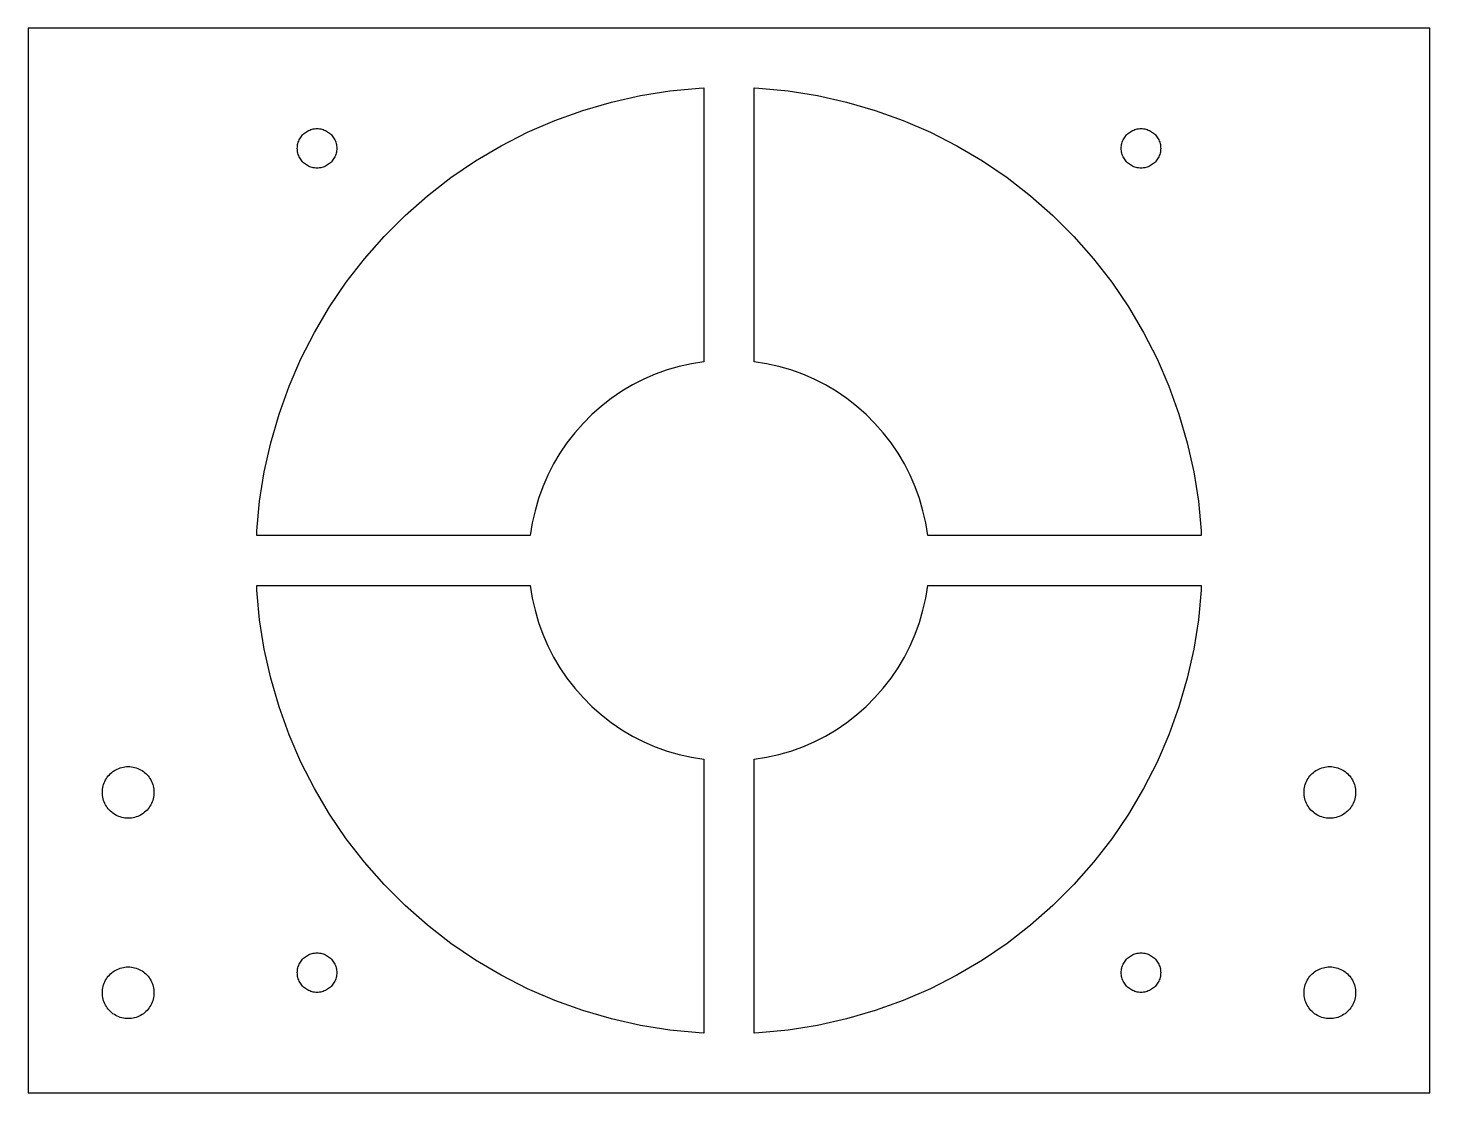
# Model space of a CAD drawing. Extents: x -89 to 272, y -68 to 68.
# Drawn here: x -88.9 to 88.9, y -67.5 to 67.5 of the extents above; entities that cross this region are included whole.
import ezdxf

# ---------------------------------------------------------------- set-up
doc = ezdxf.new("R2010")
doc.units = 0
doc.layers.get('0').update_dxf_attribs({"color": 1})

msp = doc.modelspace()

# ---------------------------------------------------------------- linework, layer by layer
at = {"color": 1}
for p, q in [((88.9, 67.5), (-88.9, 67.5)), ((-88.9, 67.5), (-88.9, -67.5)), ((88.9, -67.5), (88.9, 67.5)), ((-14.9214, 58.115), (-11.2429, 58.9372)), ((-11.2429, 58.9372), (-7.51999, 59.5269)), ((-7.51999, 59.5269), (-3.76743, 59.8816)), ((-3.76743, 59.8816), (-3.17499, 59.9002)), ((-3.17499, 59.9002), (-3.17499, 25.2005)), ((3.17499, 25.2005), (3.17499, 59.9002)), ((3.17499, 59.9002), (3.76743, 59.8816)), ((3.76743, 59.8816), (7.51999, 59.5269)), ((7.51999, 59.5269), (11.2429, 58.9372)), ((11.2429, 58.9372), (14.9214, 58.115)), ((-22.0875, 55.7866), (-18.541, 57.0634)), ((-18.541, 57.0634), (-14.9214, 58.115)), ((14.9214, 58.115), (18.541, 57.0634)), ((18.541, 57.0634), (22.0875, 55.7866)), ((-25.5468, 54.2896), (-22.0875, 55.7866)), ((22.0875, 55.7866), (25.5468, 54.2896)), ((-54.5121, 53.3144), (-54.4408, 53.4544)), ((-54.4408, 53.4544), (-54.3608, 53.5896)), ((-54.3608, 53.5896), (-54.2725, 53.7195)), ((-54.2725, 53.7195), (-54.1763, 53.8436)), ((-54.1763, 53.8436), (-54.0724, 53.9614)), ((-54.0724, 53.9614), (-53.9614, 54.0724)), ((-53.9614, 54.0724), (-53.8436, 54.1763)), ((-53.8436, 54.1763), (-53.7195, 54.2725)), ((-53.7195, 54.2725), (-53.5896, 54.3608)), ((-53.5896, 54.3608), (-53.4544, 54.4408)), ((-53.4544, 54.4408), (-53.3144, 54.5121)), ((-53.3144, 54.5121), (-53.1703, 54.5744)), ((-53.1703, 54.5744), (-53.0225, 54.6276)), ((-53.0225, 54.6276), (-52.8717, 54.6714)), ((-52.8717, 54.6714), (-52.7184, 54.7057)), ((-52.7184, 54.7057), (-52.5633, 54.7303)), ((-52.5633, 54.7303), (-52.407, 54.7451)), ((-52.407, 54.7451), (-52.25, 54.75)), ((-52.25, 54.75), (-52.093, 54.7451)), ((-52.093, 54.7451), (-51.9367, 54.7303)), ((-51.9367, 54.7303), (-51.7815, 54.7057)), ((-51.7815, 54.7057), (-51.6283, 54.6714)), ((-51.6283, 54.6714), (-51.4774, 54.6276)), ((-51.4774, 54.6276), (-51.3297, 54.5744)), ((-51.3297, 54.5744), (-51.1855, 54.5121)), ((-51.1855, 54.5121), (-51.0456, 54.4408)), ((-51.0456, 54.4408), (-50.9104, 54.3608)), ((-50.9104, 54.3608), (-50.7805, 54.2725)), ((-50.7805, 54.2725), (-50.6564, 54.1763)), ((-50.6564, 54.1763), (-50.5386, 54.0724)), ((-50.5386, 54.0724), (-50.4276, 53.9614)), ((-50.4276, 53.9614), (-50.3237, 53.8436)), ((-50.3237, 53.8436), (-50.2274, 53.7195)), ((-50.2274, 53.7195), (-50.1392, 53.5896)), ((-50.1392, 53.5896), (-50.0592, 53.4544)), ((-50.0592, 53.4544), (-49.9879, 53.3144)), ((-28.9052, 52.5784), (-25.5468, 54.2896)), ((25.5468, 54.2896), (28.9052, 52.5784)), ((49.9879, 53.3144), (50.0592, 53.4544)), ((50.0592, 53.4544), (50.1392, 53.5896)), ((50.1392, 53.5896), (50.2274, 53.7195)), ((50.2274, 53.7195), (50.3237, 53.8436)), ((50.3237, 53.8436), (50.4276, 53.9614)), ((50.4276, 53.9614), (50.5386, 54.0724)), ((50.5386, 54.0724), (50.6564, 54.1763)), ((50.6564, 54.1763), (50.7805, 54.2725)), ((50.7805, 54.2725), (50.9104, 54.3608)), ((50.9104, 54.3608), (51.0456, 54.4408)), ((51.0456, 54.4408), (51.1855, 54.5121)), ((51.1855, 54.5121), (51.3297, 54.5744)), ((51.3297, 54.5744), (51.4774, 54.6276)), ((51.4774, 54.6276), (51.6283, 54.6714)), ((51.6283, 54.6714), (51.7815, 54.7057)), ((51.7815, 54.7057), (51.9367, 54.7303)), ((51.9367, 54.7303), (52.093, 54.7451)), ((52.093, 54.7451), (52.25, 54.75)), ((52.25, 54.75), (52.407, 54.7451)), ((52.407, 54.7451), (52.5633, 54.7303)), ((52.5633, 54.7303), (52.7184, 54.7057)), ((52.7184, 54.7057), (52.8717, 54.6714)), ((52.8717, 54.6714), (53.0225, 54.6276)), ((53.0225, 54.6276), (53.1703, 54.5744)), ((53.1703, 54.5744), (53.3144, 54.5121)), ((53.3144, 54.5121), (53.4544, 54.4408)), ((53.4544, 54.4408), (53.5896, 54.3608)), ((53.5896, 54.3608), (53.7195, 54.2725)), ((53.7195, 54.2725), (53.8436, 54.1763)), ((53.8436, 54.1763), (53.9614, 54.0724)), ((53.9614, 54.0724), (54.0724, 53.9614)), ((54.0724, 53.9614), (54.1763, 53.8436)), ((54.1763, 53.8436), (54.2725, 53.7195)), ((54.2725, 53.7195), (54.3608, 53.5896)), ((54.3608, 53.5896), (54.4408, 53.4544)), ((54.4408, 53.4544), (54.5121, 53.3144)), ((-54.75, 52.25), (-54.7451, 52.407)), ((-54.7451, 52.093), (-54.75, 52.25)), ((-54.7451, 52.407), (-54.7303, 52.5633)), ((-54.7303, 51.9367), (-54.7451, 52.093)), ((-54.7303, 52.5633), (-54.7057, 52.7184)), ((-54.7057, 51.7815), (-54.7303, 51.9367)), ((-54.7057, 52.7184), (-54.6714, 52.8717)), ((-54.6714, 51.6283), (-54.7057, 51.7815)), ((-54.6714, 52.8717), (-54.6276, 53.0225)), ((-54.6276, 51.4774), (-54.6714, 51.6283)), ((-54.6276, 53.0225), (-54.5744, 53.1703)), ((-54.5744, 53.1703), (-54.5121, 53.3144)), ((-49.9879, 53.3144), (-49.9256, 53.1703)), ((-49.9256, 53.1703), (-49.8723, 53.0225)), ((-49.8723, 53.0225), (-49.8285, 52.8717)), ((-49.8285, 51.6283), (-49.8723, 51.4774)), ((-49.8285, 52.8717), (-49.7943, 52.7184)), ((-49.7943, 51.7815), (-49.8285, 51.6283)), ((-49.7943, 52.7184), (-49.7697, 52.5633)), ((-49.7697, 51.9367), (-49.7943, 51.7815)), ((-49.7697, 52.5633), (-49.7549, 52.407)), ((-49.7549, 52.093), (-49.7697, 51.9367)), ((-49.7549, 52.407), (-49.75, 52.25)), ((-49.75, 52.25), (-49.7549, 52.093)), ((-32.1496, 50.6597), (-28.9052, 52.5784)), ((28.9052, 52.5784), (32.1496, 50.6597)), ((49.75, 52.25), (49.7549, 52.407)), ((49.7549, 52.093), (49.75, 52.25)), ((49.7549, 52.407), (49.7697, 52.5633)), ((49.7697, 51.9367), (49.7549, 52.093)), ((49.7697, 52.5633), (49.7943, 52.7184)), ((49.7943, 51.7815), (49.7697, 51.9367)), ((49.7943, 52.7184), (49.8285, 52.8717)), ((49.8285, 51.6283), (49.7943, 51.7815)), ((49.8285, 52.8717), (49.8723, 53.0225)), ((49.8723, 51.4774), (49.8285, 51.6283)), ((49.8723, 53.0225), (49.9256, 53.1703)), ((49.9256, 53.1703), (49.9879, 53.3144)), ((54.5121, 53.3144), (54.5744, 53.1703)), ((54.5744, 53.1703), (54.6276, 53.0225)), ((54.6276, 53.0225), (54.6714, 52.8717)), ((54.6714, 51.6283), (54.6276, 51.4774)), ((54.6714, 52.8717), (54.7057, 52.7184)), ((54.7057, 51.7815), (54.6714, 51.6283)), ((54.7057, 52.7184), (54.7303, 52.5633)), ((54.7303, 51.9367), (54.7057, 51.7815)), ((54.7303, 52.5633), (54.7451, 52.407)), ((54.7451, 52.093), (54.7303, 51.9367)), ((54.7451, 52.407), (54.75, 52.25)), ((54.75, 52.25), (54.7451, 52.093)), ((-54.5744, 51.3297), (-54.6276, 51.4774)), ((-54.5121, 51.1855), (-54.5744, 51.3297)), ((-54.4408, 51.0456), (-54.5121, 51.1855)), ((-54.3608, 50.9104), (-54.4408, 51.0456)), ((-54.2725, 50.7805), (-54.3608, 50.9104)), ((-54.1763, 50.6564), (-54.2725, 50.7805)), ((-54.0724, 50.5386), (-54.1763, 50.6564)), ((-53.9614, 50.4276), (-54.0724, 50.5386)), ((-53.8436, 50.3237), (-53.9614, 50.4276)), ((-53.7195, 50.2274), (-53.8436, 50.3237)), ((-53.5896, 50.1392), (-53.7195, 50.2274)), ((-53.4544, 50.0592), (-53.5896, 50.1392)), ((-53.3144, 49.9879), (-53.4544, 50.0592)), ((-53.1703, 49.9256), (-53.3144, 49.9879)), ((-53.0225, 49.8723), (-53.1703, 49.9256)), ((-52.8717, 49.8285), (-53.0225, 49.8723)), ((-52.7184, 49.7943), (-52.8717, 49.8285)), ((-52.5633, 49.7697), (-52.7184, 49.7943)), ((-51.7815, 49.7943), (-51.9367, 49.7697)), ((-51.6283, 49.8285), (-51.7815, 49.7943)), ((-51.4774, 49.8723), (-51.6283, 49.8285)), ((-51.3297, 49.9256), (-51.4774, 49.8723)), ((-51.1855, 49.9879), (-51.3297, 49.9256)), ((-51.0456, 50.0592), (-51.1855, 49.9879)), ((-50.9104, 50.1392), (-51.0456, 50.0592)), ((-50.7805, 50.2274), (-50.9104, 50.1392)), ((-50.6564, 50.3237), (-50.7805, 50.2274)), ((-50.5386, 50.4276), (-50.6564, 50.3237)), ((-50.4276, 50.5386), (-50.5386, 50.4276)), ((-50.3237, 50.6564), (-50.4276, 50.5386)), ((-50.2274, 50.7805), (-50.3237, 50.6564)), ((-50.1392, 50.9104), (-50.2274, 50.7805)), ((-50.0592, 51.0456), (-50.1392, 50.9104)), ((-49.9879, 51.1855), (-50.0592, 51.0456)), ((-49.9256, 51.3297), (-49.9879, 51.1855)), ((-49.8723, 51.4774), (-49.9256, 51.3297)), ((-35.2671, 48.541), (-32.1496, 50.6597)), ((32.1496, 50.6597), (35.2671, 48.541)), ((49.9256, 51.3297), (49.8723, 51.4774)), ((49.9879, 51.1855), (49.9256, 51.3297)), ((50.0592, 51.0456), (49.9879, 51.1855)), ((50.1392, 50.9104), (50.0592, 51.0456)), ((50.2274, 50.7805), (50.1392, 50.9104)), ((50.3237, 50.6564), (50.2274, 50.7805)), ((50.4276, 50.5386), (50.3237, 50.6564)), ((50.5386, 50.4276), (50.4276, 50.5386)), ((50.6564, 50.3237), (50.5386, 50.4276)), ((50.7805, 50.2274), (50.6564, 50.3237)), ((50.9104, 50.1392), (50.7805, 50.2274)), ((51.0456, 50.0592), (50.9104, 50.1392)), ((51.1855, 49.9879), (51.0456, 50.0592)), ((51.3297, 49.9256), (51.1855, 49.9879)), ((51.4774, 49.8723), (51.3297, 49.9256)), ((51.6283, 49.8285), (51.4774, 49.8723)), ((51.7815, 49.7943), (51.6283, 49.8285)), ((51.9367, 49.7697), (51.7815, 49.7943)), ((52.7184, 49.7943), (52.5633, 49.7697)), ((52.8717, 49.8285), (52.7184, 49.7943)), ((53.0225, 49.8723), (52.8717, 49.8285)), ((53.1703, 49.9256), (53.0225, 49.8723)), ((53.3144, 49.9879), (53.1703, 49.9256)), ((53.4544, 50.0592), (53.3144, 49.9879)), ((53.5896, 50.1392), (53.4544, 50.0592)), ((53.7195, 50.2274), (53.5896, 50.1392)), ((53.8436, 50.3237), (53.7195, 50.2274)), ((53.9614, 50.4276), (53.8436, 50.3237)), ((54.0724, 50.5386), (53.9614, 50.4276)), ((54.1763, 50.6564), (54.0724, 50.5386)), ((54.2725, 50.7805), (54.1763, 50.6564)), ((54.3608, 50.9104), (54.2725, 50.7805)), ((54.4408, 51.0456), (54.3608, 50.9104)), ((54.5121, 51.1855), (54.4408, 51.0456)), ((54.5744, 51.3297), (54.5121, 51.1855)), ((54.6276, 51.4774), (54.5744, 51.3297)), ((-52.407, 49.7549), (-52.5633, 49.7697)), ((-52.25, 49.75), (-52.407, 49.7549)), ((-52.093, 49.7549), (-52.25, 49.75)), ((-51.9367, 49.7697), (-52.093, 49.7549)), ((-38.2454, 46.2308), (-35.2671, 48.541)), ((35.2671, 48.541), (38.2454, 46.2308)), ((52.093, 49.7549), (51.9367, 49.7697)), ((52.25, 49.75), (52.093, 49.7549)), ((52.407, 49.7549), (52.25, 49.75)), ((52.5633, 49.7697), (52.407, 49.7549)), ((-41.0728, 43.7381), (-38.2454, 46.2308)), ((38.2454, 46.2308), (41.0728, 43.7381)), ((-43.7381, 41.0728), (-41.0728, 43.7381)), ((41.0728, 43.7381), (43.7381, 41.0728)), ((-46.2308, 38.2454), (-43.7381, 41.0728)), ((43.7381, 41.0728), (46.2308, 38.2454)), ((-48.541, 35.2671), (-46.2308, 38.2454)), ((46.2308, 38.2454), (48.541, 35.2671)), ((-50.6597, 32.1496), (-48.541, 35.2671)), ((48.541, 35.2671), (50.6597, 32.1496)), ((-52.5784, 28.9052), (-50.6597, 32.1496)), ((50.6597, 32.1496), (52.5784, 28.9052)), ((-54.2896, 25.5468), (-52.5784, 28.9052)), ((52.5784, 28.9052), (54.2896, 25.5468)), ((-55.7866, 22.0875), (-54.2896, 25.5468)), ((-4.75948, 24.9501), (-6.31671, 24.602)), ((-3.18346, 25.1997), (-4.75948, 24.9501)), ((-3.17499, 25.2005), (-3.18346, 25.1997)), ((3.18346, 25.1997), (3.17499, 25.2005)), ((4.75948, 24.9501), (3.18346, 25.1997)), ((6.31671, 24.602), (4.75948, 24.9501)), ((54.2896, 25.5468), (55.7866, 22.0875)), ((-9.35036, 23.6163), (-10.8148, 22.9826)), ((-7.84903, 24.1568), (-9.35036, 23.6163)), ((-6.31671, 24.602), (-7.84903, 24.1568)), ((7.84903, 24.1568), (6.31671, 24.602)), ((9.35036, 23.6163), (7.84903, 24.1568)), ((10.8148, 22.9826), (9.35036, 23.6163)), ((-57.0634, 18.541), (-55.7866, 22.0875)), ((-13.61, 21.4459), (-14.9297, 20.549)), ((-12.2365, 22.2582), (-13.61, 21.4459)), ((-10.8148, 22.9826), (-12.2365, 22.2582)), ((12.2365, 22.2582), (10.8148, 22.9826)), ((13.61, 21.4459), (12.2365, 22.2582)), ((14.9297, 20.549), (13.61, 21.4459)), ((55.7866, 22.0875), (57.0634, 18.541)), ((-16.1906, 19.571), (-17.3875, 18.5158)), ((-14.9297, 20.549), (-16.1906, 19.571)), ((16.1906, 19.571), (14.9297, 20.549)), ((17.3875, 18.5158), (16.1906, 19.571)), ((-58.115, 14.9214), (-57.0634, 18.541)), ((-17.3875, 18.5158), (-18.5158, 17.3875)), ((18.5158, 17.3875), (17.3875, 18.5158)), ((57.0634, 18.541), (58.115, 14.9214)), ((-19.571, 16.1906), (-20.549, 14.9297)), ((-18.5158, 17.3875), (-19.571, 16.1906)), ((19.571, 16.1906), (18.5158, 17.3875)), ((20.549, 14.9297), (19.571, 16.1906)), ((-58.9372, 11.2429), (-58.115, 14.9214)), ((-20.549, 14.9297), (-21.4459, 13.61)), ((21.4459, 13.61), (20.549, 14.9297)), ((58.115, 14.9214), (58.9372, 11.2429)), ((-21.4459, 13.61), (-22.2582, 12.2365)), ((22.2582, 12.2365), (21.4459, 13.61)), ((-59.5269, 7.51999), (-58.9372, 11.2429)), ((-22.9826, 10.8148), (-23.6163, 9.35036)), ((-22.2582, 12.2365), (-22.9826, 10.8148)), ((22.9826, 10.8148), (22.2582, 12.2365)), ((23.6163, 9.35036), (22.9826, 10.8148)), ((58.9372, 11.2429), (59.5269, 7.51999)), ((-23.6163, 9.35036), (-24.1568, 7.84903)), ((24.1568, 7.84903), (23.6163, 9.35036)), ((-59.8816, 3.76743), (-59.5269, 7.51999)), ((-24.1568, 7.84903), (-24.602, 6.31671)), ((24.602, 6.31671), (24.1568, 7.84903)), ((59.5269, 7.51999), (59.8816, 3.76743)), ((-24.602, 6.31671), (-24.9501, 4.75948)), ((24.9501, 4.75948), (24.602, 6.31671)), ((-59.9002, 3.17499), (-59.8816, 3.76743)), ((-24.9501, 4.75948), (-25.1997, 3.18346)), ((25.1997, 3.18346), (24.9501, 4.75948)), ((59.8816, 3.76743), (59.9002, 3.17499)), ((-25.2005, 3.17499), (-59.9002, 3.17499)), ((-25.1997, 3.18346), (-25.2005, 3.17499)), ((25.2005, 3.17499), (25.1997, 3.18346)), ((59.9002, 3.17499), (25.2005, 3.17499)), ((-59.8816, -3.76743), (-59.9002, -3.17499)), ((-59.9002, -3.17499), (-25.2005, -3.17499)), ((-25.2005, -3.17499), (-25.1997, -3.18346)), ((-25.1997, -3.18346), (-24.9501, -4.75948)), ((24.9501, -4.75948), (25.1997, -3.18346)), ((25.1997, -3.18346), (25.2005, -3.17499)), ((25.2005, -3.17499), (59.9002, -3.17499)), ((59.9002, -3.17499), (59.8816, -3.76743)), ((-59.5269, -7.51999), (-59.8816, -3.76743)), ((-24.9501, -4.75948), (-24.602, -6.31671)), ((24.602, -6.31671), (24.9501, -4.75948)), ((59.8816, -3.76743), (59.5269, -7.51999)), ((-24.602, -6.31671), (-24.1568, -7.84903)), ((24.1568, -7.84903), (24.602, -6.31671)), ((-58.9372, -11.2429), (-59.5269, -7.51999)), ((-24.1568, -7.84903), (-23.6163, -9.35036)), ((23.6163, -9.35036), (24.1568, -7.84903)), ((59.5269, -7.51999), (58.9372, -11.2429)), ((-23.6163, -9.35036), (-22.9826, -10.8148)), ((22.9826, -10.8148), (23.6163, -9.35036)), ((-58.115, -14.9214), (-58.9372, -11.2429)), ((-22.9826, -10.8148), (-22.2582, -12.2365)), ((-22.2582, -12.2365), (-21.4459, -13.61)), ((21.4459, -13.61), (22.2582, -12.2365)), ((22.2582, -12.2365), (22.9826, -10.8148)), ((58.9372, -11.2429), (58.115, -14.9214)), ((-21.4459, -13.61), (-20.549, -14.9297)), ((20.549, -14.9297), (21.4459, -13.61)), ((-57.0634, -18.541), (-58.115, -14.9214)), ((-20.549, -14.9297), (-19.571, -16.1906)), ((19.571, -16.1906), (20.549, -14.9297)), ((58.115, -14.9214), (57.0634, -18.541)), ((-19.571, -16.1906), (-18.5158, -17.3875)), ((-18.5158, -17.3875), (-17.3875, -18.5158)), ((17.3875, -18.5158), (18.5158, -17.3875)), ((18.5158, -17.3875), (19.571, -16.1906)), ((-55.7866, -22.0875), (-57.0634, -18.541)), ((-17.3875, -18.5158), (-16.1906, -19.571)), ((16.1906, -19.571), (17.3875, -18.5158)), ((57.0634, -18.541), (55.7866, -22.0875)), ((-16.1906, -19.571), (-14.9297, -20.549)), ((-14.9297, -20.549), (-13.61, -21.4459)), ((13.61, -21.4459), (14.9297, -20.549)), ((14.9297, -20.549), (16.1906, -19.571)), ((-54.2896, -25.5468), (-55.7866, -22.0875)), ((-13.61, -21.4459), (-12.2365, -22.2582)), ((-12.2365, -22.2582), (-10.8148, -22.9826)), ((-10.8148, -22.9826), (-9.35036, -23.6163)), ((9.35036, -23.6163), (10.8148, -22.9826)), ((10.8148, -22.9826), (12.2365, -22.2582)), ((12.2365, -22.2582), (13.61, -21.4459)), ((55.7866, -22.0875), (54.2896, -25.5468)), ((-9.35036, -23.6163), (-7.84903, -24.1568)), ((-7.84903, -24.1568), (-6.31671, -24.602)), ((-6.31671, -24.602), (-4.75948, -24.9501)), ((4.75948, -24.9501), (6.31671, -24.602)), ((6.31671, -24.602), (7.84903, -24.1568)), ((7.84903, -24.1568), (9.35036, -23.6163)), ((-78.125, -26.7505), (-77.9548, -26.6348)), ((-77.9548, -26.6348), (-77.7777, -26.5301)), ((-77.7777, -26.5301), (-77.5944, -26.4367)), ((-77.5944, -26.4367), (-77.4056, -26.355)), ((-77.4056, -26.355), (-77.212, -26.2853)), ((-77.212, -26.2853), (-77.0145, -26.2279)), ((-77.0145, -26.2279), (-76.8137, -26.183)), ((-76.8137, -26.183), (-76.6105, -26.1508)), ((-76.6105, -26.1508), (-76.4056, -26.1315)), ((-76.4056, -26.1315), (-76.2, -26.125)), ((-76.2, -26.125), (-75.9944, -26.1315)), ((-75.9944, -26.1315), (-75.7895, -26.1508)), ((-75.7895, -26.1508), (-75.5863, -26.183)), ((-75.5863, -26.183), (-75.3855, -26.2279)), ((-75.3855, -26.2279), (-75.188, -26.2853)), ((-75.188, -26.2853), (-74.9944, -26.355)), ((-74.9944, -26.355), (-74.8056, -26.4367)), ((-74.8056, -26.4367), (-74.6223, -26.5301)), ((-74.6223, -26.5301), (-74.4452, -26.6348)), ((-74.4452, -26.6348), (-74.275, -26.7505)), ((-52.5784, -28.9052), (-54.2896, -25.5468)), ((-4.75948, -24.9501), (-3.18346, -25.1997)), ((-3.18346, -25.1997), (-3.17499, -25.2005)), ((-3.17499, -25.2005), (-3.17499, -59.9002)), ((3.17499, -25.2005), (3.18346, -25.1997)), ((3.17499, -59.9002), (3.17499, -25.2005)), ((3.18346, -25.1997), (4.75948, -24.9501)), ((54.2896, -25.5468), (52.5784, -28.9052)), ((74.275, -26.7505), (74.4452, -26.6348)), ((74.4452, -26.6348), (74.6223, -26.5301)), ((74.6223, -26.5301), (74.8056, -26.4367)), ((74.8056, -26.4367), (74.9944, -26.355)), ((74.9944, -26.355), (75.188, -26.2853)), ((75.188, -26.2853), (75.3855, -26.2279)), ((75.3855, -26.2279), (75.5863, -26.183)), ((75.5863, -26.183), (75.7895, -26.1508)), ((75.7895, -26.1508), (75.9944, -26.1315)), ((75.9944, -26.1315), (76.2, -26.125)), ((76.2, -26.125), (76.4056, -26.1315)), ((76.4056, -26.1315), (76.6105, -26.1508)), ((76.6105, -26.1508), (76.8137, -26.183)), ((76.8137, -26.183), (77.0145, -26.2279)), ((77.0145, -26.2279), (77.212, -26.2853)), ((77.212, -26.2853), (77.4056, -26.355)), ((77.4056, -26.355), (77.5944, -26.4367)), ((77.5944, -26.4367), (77.7777, -26.5301)), ((77.7777, -26.5301), (77.9548, -26.6348)), ((77.9548, -26.6348), (78.125, -26.7505)), ((-79.3721, -28.5855), (-79.3147, -28.388)), ((-79.3147, -28.388), (-79.245, -28.1944)), ((-79.245, -28.1944), (-79.1633, -28.0056)), ((-79.1633, -28.0056), (-79.0699, -27.8223)), ((-79.0699, -27.8223), (-78.9652, -27.6452)), ((-78.9652, -27.6452), (-78.8495, -27.475)), ((-78.8495, -27.475), (-78.7234, -27.3124)), ((-78.7234, -27.3124), (-78.5874, -27.1581)), ((-78.5874, -27.1581), (-78.4419, -27.0126)), ((-78.4419, -27.0126), (-78.2876, -26.8766)), ((-78.2876, -26.8766), (-78.125, -26.7505)), ((-74.275, -26.7505), (-74.1124, -26.8766)), ((-74.1124, -26.8766), (-73.9581, -27.0126)), ((-73.9581, -27.0126), (-73.8126, -27.1581)), ((-73.8126, -27.1581), (-73.6766, -27.3124)), ((-73.6766, -27.3124), (-73.5505, -27.475)), ((-73.5505, -27.475), (-73.4348, -27.6452)), ((-73.4348, -27.6452), (-73.3301, -27.8223)), ((-73.3301, -27.8223), (-73.2367, -28.0056)), ((-73.2367, -28.0056), (-73.155, -28.1944)), ((-73.155, -28.1944), (-73.0853, -28.388)), ((-73.0853, -28.388), (-73.0279, -28.5855)), ((73.0279, -28.5855), (73.0853, -28.388)), ((73.0853, -28.388), (73.155, -28.1944)), ((73.155, -28.1944), (73.2367, -28.0056)), ((73.2367, -28.0056), (73.3301, -27.8223)), ((73.3301, -27.8223), (73.4348, -27.6452)), ((73.4348, -27.6452), (73.5505, -27.475)), ((73.5505, -27.475), (73.6766, -27.3124)), ((73.6766, -27.3124), (73.8126, -27.1581)), ((73.8126, -27.1581), (73.9581, -27.0126)), ((73.9581, -27.0126), (74.1124, -26.8766)), ((74.1124, -26.8766), (74.275, -26.7505)), ((78.125, -26.7505), (78.2876, -26.8766)), ((78.2876, -26.8766), (78.4419, -27.0126)), ((78.4419, -27.0126), (78.5874, -27.1581)), ((78.5874, -27.1581), (78.7234, -27.3124)), ((78.7234, -27.3124), (78.8495, -27.475)), ((78.8495, -27.475), (78.9652, -27.6452)), ((78.9652, -27.6452), (79.0699, -27.8223)), ((79.0699, -27.8223), (79.1633, -28.0056)), ((79.1633, -28.0056), (79.245, -28.1944)), ((79.245, -28.1944), (79.3147, -28.388)), ((79.3147, -28.388), (79.3721, -28.5855)), ((-79.475, -29.4), (-79.4685, -29.1944)), ((-79.4685, -29.6056), (-79.475, -29.4)), ((-79.4685, -29.1944), (-79.4492, -28.9895)), ((-79.4492, -29.8105), (-79.4685, -29.6056)), ((-79.4492, -28.9895), (-79.417, -28.7863)), ((-79.417, -30.0137), (-79.4492, -29.8105)), ((-79.417, -28.7863), (-79.3721, -28.5855)), ((-79.3721, -30.2144), (-79.417, -30.0137)), ((-79.3147, -30.412), (-79.3721, -30.2144)), ((-73.0279, -30.2144), (-73.0853, -30.412)), ((-73.0279, -28.5855), (-72.983, -28.7863)), ((-72.983, -30.0137), (-73.0279, -30.2144)), ((-72.983, -28.7863), (-72.9508, -28.9895)), ((-72.9508, -29.8105), (-72.983, -30.0137)), ((-72.9508, -28.9895), (-72.9315, -29.1944)), ((-72.9315, -29.6056), (-72.9508, -29.8105)), ((-72.9315, -29.1944), (-72.925, -29.4)), ((-72.925, -29.4), (-72.9315, -29.6056)), ((-50.6597, -32.1496), (-52.5784, -28.9052)), ((52.5784, -28.9052), (50.6597, -32.1496)), ((72.925, -29.4), (72.9315, -29.1944)), ((72.9315, -29.6056), (72.925, -29.4)), ((72.9315, -29.1944), (72.9508, -28.9895)), ((72.9508, -29.8105), (72.9315, -29.6056)), ((72.9508, -28.9895), (72.983, -28.7863)), ((72.983, -30.0137), (72.9508, -29.8105)), ((72.983, -28.7863), (73.0279, -28.5855)), ((73.0279, -30.2144), (72.983, -30.0137)), ((73.0853, -30.412), (73.0279, -30.2144)), ((79.3721, -30.2144), (79.3147, -30.412)), ((79.3721, -28.5855), (79.417, -28.7863)), ((79.417, -30.0137), (79.3721, -30.2144)), ((79.417, -28.7863), (79.4492, -28.9895)), ((79.4492, -29.8105), (79.417, -30.0137)), ((79.4492, -28.9895), (79.4685, -29.1944)), ((79.4685, -29.6056), (79.4492, -29.8105)), ((79.4685, -29.1944), (79.475, -29.4)), ((79.475, -29.4), (79.4685, -29.6056)), ((-79.245, -30.6056), (-79.3147, -30.412)), ((-79.1633, -30.7944), (-79.245, -30.6056)), ((-79.0699, -30.9777), (-79.1633, -30.7944)), ((-78.9652, -31.1548), (-79.0699, -30.9777)), ((-78.8495, -31.325), (-78.9652, -31.1548)), ((-78.7234, -31.4875), (-78.8495, -31.325)), ((-78.5874, -31.6419), (-78.7234, -31.4875)), ((-78.4419, -31.7874), (-78.5874, -31.6419)), ((-78.2876, -31.9234), (-78.4419, -31.7874)), ((-78.125, -32.0495), (-78.2876, -31.9234)), ((-74.1124, -31.9234), (-74.275, -32.0495)), ((-73.9581, -31.7874), (-74.1124, -31.9234)), ((-73.8126, -31.6419), (-73.9581, -31.7874)), ((-73.6766, -31.4875), (-73.8126, -31.6419)), ((-73.5505, -31.325), (-73.6766, -31.4875)), ((-73.4348, -31.1548), (-73.5505, -31.325)), ((-73.3301, -30.9777), (-73.4348, -31.1548)), ((-73.2367, -30.7944), (-73.3301, -30.9777)), ((-73.155, -30.6056), (-73.2367, -30.7944)), ((-73.0853, -30.412), (-73.155, -30.6056)), ((73.155, -30.6056), (73.0853, -30.412)), ((73.2367, -30.7944), (73.155, -30.6056)), ((73.3301, -30.9777), (73.2367, -30.7944)), ((73.4348, -31.1548), (73.3301, -30.9777)), ((73.5505, -31.325), (73.4348, -31.1548)), ((73.6766, -31.4875), (73.5505, -31.325)), ((73.8126, -31.6419), (73.6766, -31.4875)), ((73.9581, -31.7874), (73.8126, -31.6419)), ((74.1124, -31.9234), (73.9581, -31.7874)), ((74.275, -32.0495), (74.1124, -31.9234)), ((78.2876, -31.9234), (78.125, -32.0495)), ((78.4419, -31.7874), (78.2876, -31.9234)), ((78.5874, -31.6419), (78.4419, -31.7874)), ((78.7234, -31.4875), (78.5874, -31.6419)), ((78.8495, -31.325), (78.7234, -31.4875)), ((78.9652, -31.1548), (78.8495, -31.325)), ((79.0699, -30.9777), (78.9652, -31.1548)), ((79.1633, -30.7944), (79.0699, -30.9777)), ((79.245, -30.6056), (79.1633, -30.7944)), ((79.3147, -30.412), (79.245, -30.6056)), ((-77.9548, -32.1652), (-78.125, -32.0495)), ((-77.7777, -32.2699), (-77.9548, -32.1652)), ((-77.5944, -32.3633), (-77.7777, -32.2699)), ((-77.4056, -32.445), (-77.5944, -32.3633)), ((-77.212, -32.5147), (-77.4056, -32.445)), ((-77.0145, -32.5721), (-77.212, -32.5147)), ((-76.8137, -32.617), (-77.0145, -32.5721)), ((-76.6105, -32.6492), (-76.8137, -32.617)), ((-76.4056, -32.6685), (-76.6105, -32.6492)), ((-76.2, -32.675), (-76.4056, -32.6685)), ((-75.9944, -32.6685), (-76.2, -32.675)), ((-75.7895, -32.6492), (-75.9944, -32.6685)), ((-75.5863, -32.617), (-75.7895, -32.6492)), ((-75.3855, -32.5721), (-75.5863, -32.617)), ((-75.188, -32.5147), (-75.3855, -32.5721)), ((-74.9944, -32.445), (-75.188, -32.5147)), ((-74.8056, -32.3633), (-74.9944, -32.445)), ((-74.6223, -32.2699), (-74.8056, -32.3633)), ((-74.4452, -32.1652), (-74.6223, -32.2699)), ((-74.275, -32.0495), (-74.4452, -32.1652)), ((-48.541, -35.2671), (-50.6597, -32.1496)), ((50.6597, -32.1496), (48.541, -35.2671)), ((74.4452, -32.1652), (74.275, -32.0495)), ((74.6223, -32.2699), (74.4452, -32.1652)), ((74.8056, -32.3633), (74.6223, -32.2699)), ((74.9944, -32.445), (74.8056, -32.3633)), ((75.188, -32.5147), (74.9944, -32.445)), ((75.3855, -32.5721), (75.188, -32.5147)), ((75.5863, -32.617), (75.3855, -32.5721)), ((75.7895, -32.6492), (75.5863, -32.617)), ((75.9944, -32.6685), (75.7895, -32.6492)), ((76.2, -32.675), (75.9944, -32.6685)), ((76.4056, -32.6685), (76.2, -32.675)), ((76.6105, -32.6492), (76.4056, -32.6685)), ((76.8137, -32.617), (76.6105, -32.6492)), ((77.0145, -32.5721), (76.8137, -32.617)), ((77.212, -32.5147), (77.0145, -32.5721)), ((77.4056, -32.445), (77.212, -32.5147)), ((77.5944, -32.3633), (77.4056, -32.445)), ((77.7777, -32.2699), (77.5944, -32.3633)), ((77.9548, -32.1652), (77.7777, -32.2699)), ((78.125, -32.0495), (77.9548, -32.1652)), ((-46.2308, -38.2454), (-48.541, -35.2671)), ((48.541, -35.2671), (46.2308, -38.2454)), ((-43.7381, -41.0728), (-46.2308, -38.2454)), ((46.2308, -38.2454), (43.7381, -41.0728)), ((-41.0728, -43.7381), (-43.7381, -41.0728)), ((43.7381, -41.0728), (41.0728, -43.7381)), ((-38.2454, -46.2308), (-41.0728, -43.7381)), ((41.0728, -43.7381), (38.2454, -46.2308)), ((-35.2671, -48.541), (-38.2454, -46.2308)), ((38.2454, -46.2308), (35.2671, -48.541)), ((-52.7184, -49.7943), (-52.5633, -49.7697)), ((-52.5633, -49.7697), (-52.407, -49.7549)), ((-52.407, -49.7549), (-52.25, -49.75)), ((-52.25, -49.75), (-52.093, -49.7549)), ((-52.093, -49.7549), (-51.9367, -49.7697)), ((-51.9367, -49.7697), (-51.7815, -49.7943)), ((-32.1496, -50.6597), (-35.2671, -48.541)), ((35.2671, -48.541), (32.1496, -50.6597)), ((51.7815, -49.7943), (51.9367, -49.7697)), ((51.9367, -49.7697), (52.093, -49.7549)), ((52.093, -49.7549), (52.25, -49.75)), ((52.25, -49.75), (52.407, -49.7549)), ((52.407, -49.7549), (52.5633, -49.7697)), ((52.5633, -49.7697), (52.7184, -49.7943)), ((-76.8137, -51.583), (-76.6105, -51.5508)), ((-76.6105, -51.5508), (-76.4056, -51.5314)), ((-76.4056, -51.5314), (-76.2, -51.525)), ((-76.2, -51.525), (-75.9944, -51.5314)), ((-75.9944, -51.5314), (-75.7895, -51.5508)), ((-75.7895, -51.5508), (-75.5863, -51.583)), ((-54.6714, -51.6283), (-54.6276, -51.4774)), ((-54.6276, -51.4774), (-54.5744, -51.3297)), ((-54.5744, -51.3297), (-54.5121, -51.1855)), ((-54.5121, -51.1855), (-54.4408, -51.0456)), ((-54.4408, -51.0456), (-54.3608, -50.9104)), ((-54.3608, -50.9104), (-54.2725, -50.7805)), ((-54.2725, -50.7805), (-54.1763, -50.6564)), ((-54.1763, -50.6564), (-54.0724, -50.5386)), ((-54.0724, -50.5386), (-53.9614, -50.4276)), ((-53.9614, -50.4276), (-53.8436, -50.3237)), ((-53.8436, -50.3237), (-53.7195, -50.2274)), ((-53.7195, -50.2274), (-53.5896, -50.1392)), ((-53.5896, -50.1392), (-53.4544, -50.0592)), ((-53.4544, -50.0592), (-53.3144, -49.9879)), ((-53.3144, -49.9879), (-53.1703, -49.9256)), ((-53.1703, -49.9256), (-53.0225, -49.8723)), ((-53.0225, -49.8723), (-52.8717, -49.8285)), ((-52.8717, -49.8285), (-52.7184, -49.7943)), ((-51.7815, -49.7943), (-51.6283, -49.8285)), ((-51.6283, -49.8285), (-51.4774, -49.8723)), ((-51.4774, -49.8723), (-51.3297, -49.9256)), ((-51.3297, -49.9256), (-51.1855, -49.9879)), ((-51.1855, -49.9879), (-51.0456, -50.0592)), ((-51.0456, -50.0592), (-50.9104, -50.1392)), ((-50.9104, -50.1392), (-50.7805, -50.2274)), ((-50.7805, -50.2274), (-50.6564, -50.3237)), ((-50.6564, -50.3237), (-50.5386, -50.4276)), ((-50.5386, -50.4276), (-50.4276, -50.5386)), ((-50.4276, -50.5386), (-50.3237, -50.6564)), ((-50.3237, -50.6564), (-50.2274, -50.7805)), ((-50.2274, -50.7805), (-50.1392, -50.9104)), ((-50.1392, -50.9104), (-50.0592, -51.0456)), ((-50.0592, -51.0456), (-49.9879, -51.1855)), ((-49.9879, -51.1855), (-49.9256, -51.3297)), ((-49.9256, -51.3297), (-49.8723, -51.4774)), ((-49.8723, -51.4774), (-49.8285, -51.6283)), ((-28.9052, -52.5784), (-32.1496, -50.6597)), ((32.1496, -50.6597), (28.9052, -52.5784)), ((49.8285, -51.6283), (49.8723, -51.4774)), ((49.8723, -51.4774), (49.9256, -51.3297)), ((49.9256, -51.3297), (49.9879, -51.1855)), ((49.9879, -51.1855), (50.0592, -51.0456)), ((50.0592, -51.0456), (50.1392, -50.9104)), ((50.1392, -50.9104), (50.2274, -50.7805)), ((50.2274, -50.7805), (50.3237, -50.6564)), ((50.3237, -50.6564), (50.4276, -50.5386)), ((50.4276, -50.5386), (50.5386, -50.4276)), ((50.5386, -50.4276), (50.6564, -50.3237)), ((50.6564, -50.3237), (50.7805, -50.2274)), ((50.7805, -50.2274), (50.9104, -50.1392)), ((50.9104, -50.1392), (51.0456, -50.0592)), ((51.0456, -50.0592), (51.1855, -49.9879)), ((51.1855, -49.9879), (51.3297, -49.9256)), ((51.3297, -49.9256), (51.4774, -49.8723)), ((51.4774, -49.8723), (51.6283, -49.8285)), ((51.6283, -49.8285), (51.7815, -49.7943)), ((52.7184, -49.7943), (52.8717, -49.8285)), ((52.8717, -49.8285), (53.0225, -49.8723)), ((53.0225, -49.8723), (53.1703, -49.9256)), ((53.1703, -49.9256), (53.3144, -49.9879)), ((53.3144, -49.9879), (53.4544, -50.0592)), ((53.4544, -50.0592), (53.5896, -50.1392)), ((53.5896, -50.1392), (53.7195, -50.2274)), ((53.7195, -50.2274), (53.8436, -50.3237)), ((53.8436, -50.3237), (53.9614, -50.4276)), ((53.9614, -50.4276), (54.0724, -50.5386)), ((54.0724, -50.5386), (54.1763, -50.6564)), ((54.1763, -50.6564), (54.2725, -50.7805)), ((54.2725, -50.7805), (54.3608, -50.9104)), ((54.3608, -50.9104), (54.4408, -51.0456)), ((54.4408, -51.0456), (54.5121, -51.1855)), ((54.5121, -51.1855), (54.5744, -51.3297)), ((54.5744, -51.3297), (54.6276, -51.4774)), ((54.6276, -51.4774), (54.6714, -51.6283)), ((75.5863, -51.583), (75.7895, -51.5508)), ((75.7895, -51.5508), (75.9944, -51.5314)), ((75.9944, -51.5314), (76.2, -51.525)), ((76.2, -51.525), (76.4056, -51.5314)), ((76.4056, -51.5314), (76.6105, -51.5508)), ((76.6105, -51.5508), (76.8137, -51.583)), ((-79.1633, -53.4056), (-79.0699, -53.2222)), ((-79.0699, -53.2222), (-78.9652, -53.0452)), ((-78.9652, -53.0452), (-78.8495, -52.875)), ((-78.8495, -52.875), (-78.7234, -52.7124)), ((-78.7234, -52.7124), (-78.5874, -52.5581)), ((-78.5874, -52.5581), (-78.4419, -52.4126)), ((-78.4419, -52.4126), (-78.2876, -52.2766)), ((-78.2876, -52.2766), (-78.125, -52.1505)), ((-78.125, -52.1505), (-77.9548, -52.0348)), ((-77.9548, -52.0348), (-77.7777, -51.9301)), ((-77.7777, -51.9301), (-77.5944, -51.8367)), ((-77.5944, -51.8367), (-77.4056, -51.755)), ((-77.4056, -51.755), (-77.212, -51.6853)), ((-77.212, -51.6853), (-77.0145, -51.6279)), ((-77.0145, -51.6279), (-76.8137, -51.583)), ((-75.5863, -51.583), (-75.3855, -51.6279)), ((-75.3855, -51.6279), (-75.188, -51.6853)), ((-75.188, -51.6853), (-74.9944, -51.755)), ((-74.9944, -51.755), (-74.8056, -51.8367)), ((-74.8056, -51.8367), (-74.6223, -51.9301)), ((-74.6223, -51.9301), (-74.4452, -52.0348)), ((-74.4452, -52.0348), (-74.275, -52.1505)), ((-74.275, -52.1505), (-74.1124, -52.2766)), ((-74.1124, -52.2766), (-73.9581, -52.4126)), ((-73.9581, -52.4126), (-73.8126, -52.5581)), ((-73.8126, -52.5581), (-73.6766, -52.7124)), ((-73.6766, -52.7124), (-73.5505, -52.875)), ((-73.5505, -52.875), (-73.4348, -53.0452)), ((-73.4348, -53.0452), (-73.3301, -53.2222)), ((-73.3301, -53.2222), (-73.2367, -53.4056)), ((-54.75, -52.25), (-54.7451, -52.093)), ((-54.7451, -52.407), (-54.75, -52.25)), ((-54.7451, -52.093), (-54.7303, -51.9367)), ((-54.7303, -52.5633), (-54.7451, -52.407)), ((-54.7303, -51.9367), (-54.7057, -51.7815)), ((-54.7057, -52.7184), (-54.7303, -52.5633)), ((-54.7057, -51.7815), (-54.6714, -51.6283)), ((-54.6714, -52.8717), (-54.7057, -52.7184)), ((-54.6276, -53.0225), (-54.6714, -52.8717)), ((-54.5744, -53.1703), (-54.6276, -53.0225)), ((-54.5121, -53.3144), (-54.5744, -53.1703)), ((-54.4408, -53.4544), (-54.5121, -53.3144)), ((-49.9879, -53.3144), (-50.0592, -53.4544)), ((-49.9256, -53.1703), (-49.9879, -53.3144)), ((-49.8723, -53.0225), (-49.9256, -53.1703)), ((-49.8285, -52.8717), (-49.8723, -53.0225)), ((-49.8285, -51.6283), (-49.7943, -51.7815)), ((-49.7943, -52.7184), (-49.8285, -52.8717)), ((-49.7943, -51.7815), (-49.7697, -51.9367)), ((-49.7697, -52.5633), (-49.7943, -52.7184)), ((-49.7697, -51.9367), (-49.7549, -52.093)), ((-49.7549, -52.407), (-49.7697, -52.5633)), ((-49.7549, -52.093), (-49.75, -52.25)), ((-49.75, -52.25), (-49.7549, -52.407)), ((-25.5468, -54.2896), (-28.9052, -52.5784)), ((28.9052, -52.5784), (25.5468, -54.2896)), ((49.75, -52.25), (49.7549, -52.093)), ((49.7549, -52.407), (49.75, -52.25)), ((49.7549, -52.093), (49.7697, -51.9367)), ((49.7697, -52.5633), (49.7549, -52.407)), ((49.7697, -51.9367), (49.7943, -51.7815)), ((49.7943, -52.7184), (49.7697, -52.5633)), ((49.7943, -51.7815), (49.8285, -51.6283)), ((49.8285, -52.8717), (49.7943, -52.7184)), ((49.8723, -53.0225), (49.8285, -52.8717)), ((49.9256, -53.1703), (49.8723, -53.0225)), ((49.9879, -53.3144), (49.9256, -53.1703)), ((50.0592, -53.4544), (49.9879, -53.3144)), ((54.5121, -53.3144), (54.4408, -53.4544)), ((54.5744, -53.1703), (54.5121, -53.3144)), ((54.6276, -53.0225), (54.5744, -53.1703)), ((54.6714, -52.8717), (54.6276, -53.0225)), ((54.6714, -51.6283), (54.7057, -51.7815)), ((54.7057, -52.7184), (54.6714, -52.8717)), ((54.7057, -51.7815), (54.7303, -51.9367)), ((54.7303, -52.5633), (54.7057, -52.7184)), ((54.7303, -51.9367), (54.7451, -52.093)), ((54.7451, -52.407), (54.7303, -52.5633)), ((54.7451, -52.093), (54.75, -52.25)), ((54.75, -52.25), (54.7451, -52.407)), ((73.2367, -53.4056), (73.3301, -53.2222)), ((73.3301, -53.2222), (73.4348, -53.0452)), ((73.4348, -53.0452), (73.5505, -52.875)), ((73.5505, -52.875), (73.6766, -52.7124)), ((73.6766, -52.7124), (73.8126, -52.5581)), ((73.8126, -52.5581), (73.9581, -52.4126)), ((73.9581, -52.4126), (74.1124, -52.2766)), ((74.1124, -52.2766), (74.275, -52.1505)), ((74.275, -52.1505), (74.4452, -52.0348)), ((74.4452, -52.0348), (74.6223, -51.9301)), ((74.6223, -51.9301), (74.8056, -51.8367)), ((74.8056, -51.8367), (74.9944, -51.755)), ((74.9944, -51.755), (75.188, -51.6853)), ((75.188, -51.6853), (75.3855, -51.6279)), ((75.3855, -51.6279), (75.5863, -51.583)), ((76.8137, -51.583), (77.0145, -51.6279)), ((77.0145, -51.6279), (77.212, -51.6853)), ((77.212, -51.6853), (77.4056, -51.755)), ((77.4056, -51.755), (77.5944, -51.8367)), ((77.5944, -51.8367), (77.7777, -51.9301)), ((77.7777, -51.9301), (77.9548, -52.0348)), ((77.9548, -52.0348), (78.125, -52.1505)), ((78.125, -52.1505), (78.2876, -52.2766)), ((78.2876, -52.2766), (78.4419, -52.4126)), ((78.4419, -52.4126), (78.5874, -52.5581)), ((78.5874, -52.5581), (78.7234, -52.7124)), ((78.7234, -52.7124), (78.8495, -52.875)), ((78.8495, -52.875), (78.9652, -53.0452)), ((78.9652, -53.0452), (79.0699, -53.2222)), ((79.0699, -53.2222), (79.1633, -53.4056)), ((-79.475, -54.8), (-79.4685, -54.5944)), ((-79.4685, -55.0056), (-79.475, -54.8)), ((-79.4685, -54.5944), (-79.4492, -54.3895)), ((-79.4492, -55.2105), (-79.4685, -55.0056)), ((-79.4492, -54.3895), (-79.417, -54.1863)), ((-79.417, -54.1863), (-79.3721, -53.9855)), ((-79.3721, -53.9855), (-79.3147, -53.788)), ((-79.3147, -53.788), (-79.245, -53.5944)), ((-79.245, -53.5944), (-79.1633, -53.4056)), ((-73.2367, -53.4056), (-73.155, -53.5944)), ((-73.155, -53.5944), (-73.0853, -53.788)), ((-73.0853, -53.788), (-73.0279, -53.9855)), ((-73.0279, -53.9855), (-72.983, -54.1863)), ((-72.983, -54.1863), (-72.9508, -54.3895)), ((-72.9508, -54.3895), (-72.9315, -54.5944)), ((-72.9315, -55.0056), (-72.9508, -55.2105)), ((-72.9315, -54.5944), (-72.925, -54.8)), ((-72.925, -54.8), (-72.9315, -55.0056)), ((-54.3608, -53.5896), (-54.4408, -53.4544)), ((-54.2725, -53.7195), (-54.3608, -53.5896)), ((-54.1763, -53.8436), (-54.2725, -53.7195)), ((-54.0724, -53.9614), (-54.1763, -53.8436)), ((-53.9614, -54.0724), (-54.0724, -53.9614)), ((-53.8436, -54.1763), (-53.9614, -54.0724)), ((-53.7195, -54.2725), (-53.8436, -54.1763)), ((-53.5896, -54.3608), (-53.7195, -54.2725)), ((-53.4544, -54.4408), (-53.5896, -54.3608)), ((-53.3144, -54.5121), (-53.4544, -54.4408)), ((-53.1703, -54.5744), (-53.3144, -54.5121)), ((-53.0225, -54.6276), (-53.1703, -54.5744)), ((-52.8717, -54.6714), (-53.0225, -54.6276)), ((-52.7184, -54.7057), (-52.8717, -54.6714)), ((-52.5633, -54.7303), (-52.7184, -54.7057)), ((-52.407, -54.7451), (-52.5633, -54.7303)), ((-52.25, -54.75), (-52.407, -54.7451)), ((-52.093, -54.7451), (-52.25, -54.75)), ((-51.9367, -54.7303), (-52.093, -54.7451)), ((-51.7815, -54.7057), (-51.9367, -54.7303)), ((-51.6283, -54.6714), (-51.7815, -54.7057)), ((-51.4774, -54.6276), (-51.6283, -54.6714)), ((-51.3297, -54.5744), (-51.4774, -54.6276)), ((-51.1855, -54.5121), (-51.3297, -54.5744)), ((-51.0456, -54.4408), (-51.1855, -54.5121)), ((-50.9104, -54.3608), (-51.0456, -54.4408)), ((-50.7805, -54.2725), (-50.9104, -54.3608)), ((-50.6564, -54.1763), (-50.7805, -54.2725)), ((-50.5386, -54.0724), (-50.6564, -54.1763)), ((-50.4276, -53.9614), (-50.5386, -54.0724)), ((-50.3237, -53.8436), (-50.4276, -53.9614)), ((-50.2274, -53.7195), (-50.3237, -53.8436)), ((-50.1392, -53.5896), (-50.2274, -53.7195)), ((-50.0592, -53.4544), (-50.1392, -53.5896)), ((-22.0875, -55.7866), (-25.5468, -54.2896)), ((25.5468, -54.2896), (22.0875, -55.7866)), ((50.1392, -53.5896), (50.0592, -53.4544)), ((50.2274, -53.7195), (50.1392, -53.5896)), ((50.3237, -53.8436), (50.2274, -53.7195)), ((50.4276, -53.9614), (50.3237, -53.8436)), ((50.5386, -54.0724), (50.4276, -53.9614)), ((50.6564, -54.1763), (50.5386, -54.0724)), ((50.7805, -54.2725), (50.6564, -54.1763)), ((50.9104, -54.3608), (50.7805, -54.2725)), ((51.0456, -54.4408), (50.9104, -54.3608)), ((51.1855, -54.5121), (51.0456, -54.4408)), ((51.3297, -54.5744), (51.1855, -54.5121)), ((51.4774, -54.6276), (51.3297, -54.5744)), ((51.6283, -54.6714), (51.4774, -54.6276)), ((51.7815, -54.7057), (51.6283, -54.6714)), ((51.9367, -54.7303), (51.7815, -54.7057)), ((52.093, -54.7451), (51.9367, -54.7303)), ((52.25, -54.75), (52.093, -54.7451)), ((52.407, -54.7451), (52.25, -54.75)), ((52.5633, -54.7303), (52.407, -54.7451)), ((52.7184, -54.7057), (52.5633, -54.7303)), ((52.8717, -54.6714), (52.7184, -54.7057)), ((53.0225, -54.6276), (52.8717, -54.6714)), ((53.1703, -54.5744), (53.0225, -54.6276)), ((53.3144, -54.5121), (53.1703, -54.5744)), ((53.4544, -54.4408), (53.3144, -54.5121)), ((53.5896, -54.3608), (53.4544, -54.4408)), ((53.7195, -54.2725), (53.5896, -54.3608)), ((53.8436, -54.1763), (53.7195, -54.2725)), ((53.9614, -54.0724), (53.8436, -54.1763)), ((54.0724, -53.9614), (53.9614, -54.0724)), ((54.1763, -53.8436), (54.0724, -53.9614)), ((54.2725, -53.7195), (54.1763, -53.8436)), ((54.3608, -53.5896), (54.2725, -53.7195)), ((54.4408, -53.4544), (54.3608, -53.5896)), ((72.925, -54.8), (72.9315, -54.5944)), ((72.9315, -55.0056), (72.925, -54.8)), ((72.9315, -54.5944), (72.9508, -54.3895)), ((72.9508, -55.2105), (72.9315, -55.0056)), ((72.9508, -54.3895), (72.983, -54.1863)), ((72.983, -54.1863), (73.0279, -53.9855)), ((73.0279, -53.9855), (73.0853, -53.788)), ((73.0853, -53.788), (73.155, -53.5944)), ((73.155, -53.5944), (73.2367, -53.4056)), ((79.1633, -53.4056), (79.245, -53.5944)), ((79.245, -53.5944), (79.3147, -53.788)), ((79.3147, -53.788), (79.3721, -53.9855)), ((79.3721, -53.9855), (79.417, -54.1863)), ((79.417, -54.1863), (79.4492, -54.3895)), ((79.4492, -54.3895), (79.4685, -54.5944)), ((79.4685, -55.0056), (79.4492, -55.2105)), ((79.4685, -54.5944), (79.475, -54.8)), ((79.475, -54.8), (79.4685, -55.0056)), ((-79.417, -55.4137), (-79.4492, -55.2105)), ((-79.3721, -55.6145), (-79.417, -55.4137)), ((-79.3147, -55.812), (-79.3721, -55.6145)), ((-79.245, -56.0056), (-79.3147, -55.812)), ((-79.1633, -56.1944), (-79.245, -56.0056)), ((-79.0699, -56.3777), (-79.1633, -56.1944)), ((-78.9652, -56.5548), (-79.0699, -56.3777)), ((-78.8495, -56.725), (-78.9652, -56.5548)), ((-78.7234, -56.8876), (-78.8495, -56.725)), ((-78.5874, -57.0419), (-78.7234, -56.8876)), ((-73.6766, -56.8876), (-73.8126, -57.0419)), ((-73.5505, -56.725), (-73.6766, -56.8876)), ((-73.4348, -56.5548), (-73.5505, -56.725)), ((-73.3301, -56.3777), (-73.4348, -56.5548)), ((-73.2367, -56.1944), (-73.3301, -56.3777)), ((-73.155, -56.0056), (-73.2367, -56.1944)), ((-73.0853, -55.812), (-73.155, -56.0056)), ((-73.0279, -55.6145), (-73.0853, -55.812)), ((-72.983, -55.4137), (-73.0279, -55.6145)), ((-72.9508, -55.2105), (-72.983, -55.4137)), ((-18.541, -57.0634), (-22.0875, -55.7866)), ((22.0875, -55.7866), (18.541, -57.0634)), ((72.983, -55.4137), (72.9508, -55.2105)), ((73.0279, -55.6145), (72.983, -55.4137)), ((73.0853, -55.812), (73.0279, -55.6145)), ((73.155, -56.0056), (73.0853, -55.812)), ((73.2367, -56.1944), (73.155, -56.0056)), ((73.3301, -56.3777), (73.2367, -56.1944)), ((73.4348, -56.5548), (73.3301, -56.3777)), ((73.5505, -56.725), (73.4348, -56.5548)), ((73.6766, -56.8876), (73.5505, -56.725)), ((73.8126, -57.0419), (73.6766, -56.8876)), ((78.7234, -56.8876), (78.5874, -57.0419)), ((78.8495, -56.725), (78.7234, -56.8876)), ((78.9652, -56.5548), (78.8495, -56.725)), ((79.0699, -56.3777), (78.9652, -56.5548)), ((79.1633, -56.1944), (79.0699, -56.3777)), ((79.245, -56.0056), (79.1633, -56.1944)), ((79.3147, -55.812), (79.245, -56.0056)), ((79.3721, -55.6145), (79.3147, -55.812)), ((79.417, -55.4137), (79.3721, -55.6145)), ((79.4492, -55.2105), (79.417, -55.4137)), ((-78.4419, -57.1874), (-78.5874, -57.0419)), ((-78.2876, -57.3234), (-78.4419, -57.1874)), ((-78.125, -57.4495), (-78.2876, -57.3234)), ((-77.9548, -57.5652), (-78.125, -57.4495)), ((-77.7777, -57.6699), (-77.9548, -57.5652)), ((-77.5944, -57.7633), (-77.7777, -57.6699)), ((-77.4056, -57.845), (-77.5944, -57.7633)), ((-77.212, -57.9147), (-77.4056, -57.845)), ((-77.0145, -57.9721), (-77.212, -57.9147)), ((-76.8137, -58.017), (-77.0145, -57.9721)), ((-76.6105, -58.0492), (-76.8137, -58.017)), ((-76.4056, -58.0685), (-76.6105, -58.0492)), ((-76.2, -58.075), (-76.4056, -58.0685)), ((-75.9944, -58.0685), (-76.2, -58.075)), ((-75.7895, -58.0492), (-75.9944, -58.0685)), ((-75.5863, -58.017), (-75.7895, -58.0492)), ((-75.3855, -57.9721), (-75.5863, -58.017)), ((-75.188, -57.9147), (-75.3855, -57.9721)), ((-74.9944, -57.845), (-75.188, -57.9147)), ((-74.8056, -57.7633), (-74.9944, -57.845)), ((-74.6223, -57.6699), (-74.8056, -57.7633)), ((-74.4452, -57.5652), (-74.6223, -57.6699)), ((-74.275, -57.4495), (-74.4452, -57.5652)), ((-74.1124, -57.3234), (-74.275, -57.4495)), ((-73.9581, -57.1874), (-74.1124, -57.3234)), ((-73.8126, -57.0419), (-73.9581, -57.1874)), ((-14.9214, -58.115), (-18.541, -57.0634)), ((-11.2429, -58.9372), (-14.9214, -58.115)), ((14.9214, -58.115), (11.2429, -58.9372)), ((18.541, -57.0634), (14.9214, -58.115)), ((73.9581, -57.1874), (73.8126, -57.0419)), ((74.1124, -57.3234), (73.9581, -57.1874)), ((74.275, -57.4495), (74.1124, -57.3234)), ((74.4452, -57.5652), (74.275, -57.4495)), ((74.6223, -57.6699), (74.4452, -57.5652)), ((74.8056, -57.7633), (74.6223, -57.6699)), ((74.9944, -57.845), (74.8056, -57.7633)), ((75.188, -57.9147), (74.9944, -57.845)), ((75.3855, -57.9721), (75.188, -57.9147)), ((75.5863, -58.017), (75.3855, -57.9721)), ((75.7895, -58.0492), (75.5863, -58.017)), ((75.9944, -58.0685), (75.7895, -58.0492)), ((76.2, -58.075), (75.9944, -58.0685)), ((76.4056, -58.0685), (76.2, -58.075)), ((76.6105, -58.0492), (76.4056, -58.0685)), ((76.8137, -58.017), (76.6105, -58.0492)), ((77.0145, -57.9721), (76.8137, -58.017)), ((77.212, -57.9147), (77.0145, -57.9721)), ((77.4056, -57.845), (77.212, -57.9147)), ((77.5944, -57.7633), (77.4056, -57.845)), ((77.7777, -57.6699), (77.5944, -57.7633)), ((77.9548, -57.5652), (77.7777, -57.6699)), ((78.125, -57.4495), (77.9548, -57.5652)), ((78.2876, -57.3234), (78.125, -57.4495)), ((78.4419, -57.1874), (78.2876, -57.3234)), ((78.5874, -57.0419), (78.4419, -57.1874)), ((-7.51999, -59.5269), (-11.2429, -58.9372)), ((-3.76743, -59.8816), (-7.51999, -59.5269)), ((-3.17499, -59.9002), (-3.76743, -59.8816)), ((3.76743, -59.8816), (3.17499, -59.9002)), ((7.51999, -59.5269), (3.76743, -59.8816)), ((11.2429, -58.9372), (7.51999, -59.5269)), ((-88.9, -67.5), (88.9, -67.5))]:
    msp.add_line(p, q, dxfattribs=at)

doc.saveas('drawing.dxf')
